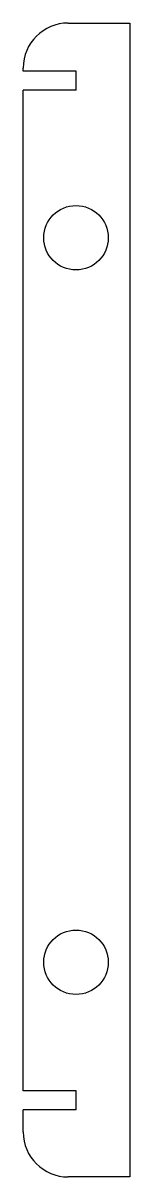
# Model space of a CAD drawing. Extents: x 633 to 732, y -538 to 538.
import ezdxf

# ---------------------------------------------------------------- set-up
doc = ezdxf.new("R2010")
doc.units = 0
doc.layers.get('0').update_dxf_attribs({"linetype": 'continuous'})

# ---------------------------------------------------------------- blocks, each defined once
blk = doc.blocks.new('CUT002_CS')
at = {"color": 0}
for p, q in [((674.756409, 537.5), (732, 537.5)), ((732, 537.5), (732, -537.5)), ((632.897248, 492.6), (632.897248, 495.640839)), ((682, 492.6), (632.897248, 492.6)), ((682, 475), (682, 492.6)), ((682, 475), (632.897248, 475)), ((632.897248, -457.4), (632.897248, 475)), ((682, -457.4), (632.897248, -457.4)), ((682, -475), (682, -457.4)), ((682, -475), (632.897248, -475)), ((632.897248, -495.640839), (632.897248, -475)), ((732, -537.5), (674.756409, -537.5))]:
    blk.add_line(p, q, dxfattribs=at)
for centre in [(682, 337.5), (682, -337.5)]:
    blk.add_circle(centre, 30, dxfattribs=at)
for centre, start, end in [((674.756409, 495.640839), 90, -180), ((674.756409, -495.640839), -180, -90)]:
    blk.add_arc(centre, 41.859161, start, end, dxfattribs=at)

msp = doc.modelspace()

# ---------------------------------------------------------------- block references
at = {"color": 0}
msp.add_blockref('CUT002_CS', (0, 0), dxfattribs=at)

doc.saveas('drawing.dxf')
